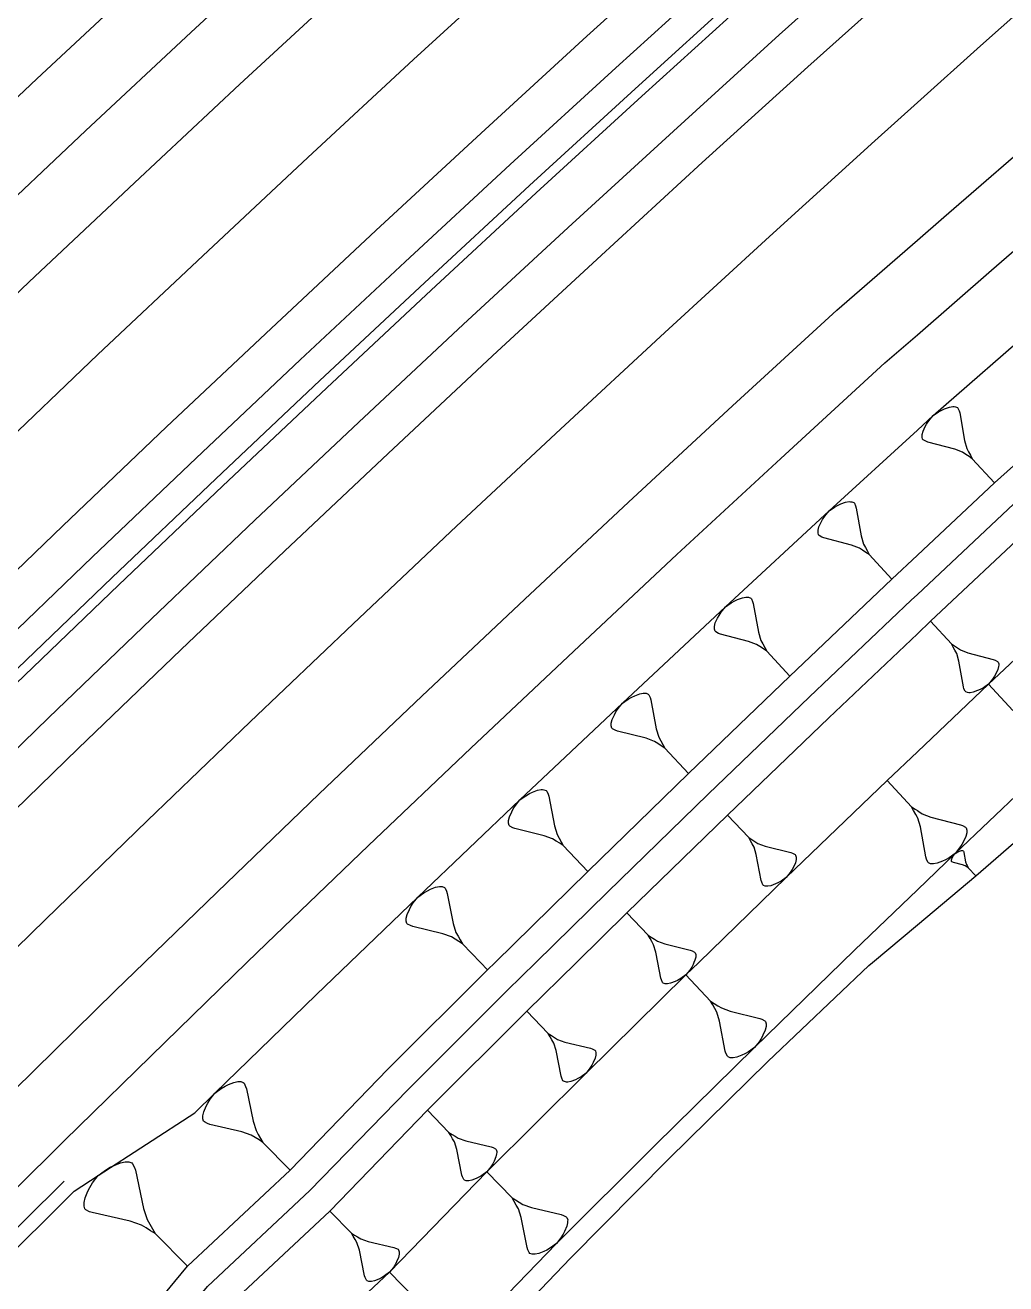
# Model space of a CAD drawing. Extents: x 386614 to 387594, y 803230 to 804419.
# Drawn here: x 387468.73 to 387503.1, y 804288.74 to 804332.85 of the extents above; entities that cross this region are included whole.
import ezdxf

# ---------------------------------------------------------------- set-up
doc = ezdxf.new("R2010")
doc.units = 0
doc.layers.get('0').update_dxf_attribs({"linetype": 'CONTINUOUS'})

msp = doc.modelspace()

# ---------------------------------------------------------------- linework, layer by layer
at = {"color": 7}
for p, q in [((387497.1796, 804322.8581), (387500, 804325.3167)), ((387500.4011, 804318.9844), (387500.5491, 804319.164)), ((387500.5491, 804319.164), (387500.7416, 804319.295)), ((387500.7416, 804319.295), (387500.861, 804319.3594)), ((387500.861, 804319.3594), (387500.9562, 804319.4016)), ((387500.9562, 804319.4016), (387501.1222, 804319.4639)), ((387501.1222, 804319.4639), (387501.2395, 804319.4818)), ((387501.2395, 804319.4818), (387501.286, 804319.4797)), ((387501.286, 804319.4797), (387501.3325, 804319.4775)), ((387501.3325, 804319.4775), (387501.4012, 804319.4511)), ((387501.4012, 804319.4511), (387501.4234, 804319.4268)), ((387501.4234, 804319.4268), (387501.4656, 804319.3316)), ((387501.4656, 804319.3316), (387501.4856, 804319.2608)), ((387501.4856, 804319.2608), (387501.6511, 804318.2978)), ((387500.198, 804318.6209), (387500.2752, 804318.7805)), ((387500.2752, 804318.7805), (387500.326, 804318.8713)), ((387500.326, 804318.8713), (387500.4011, 804318.9844)), ((387500.1651, 804318.4127), (387500.1672, 804318.4592)), ((387500.1852, 804318.3419), (387500.1651, 804318.4127)), ((387500.1672, 804318.4592), (387500.1694, 804318.5057)), ((387500.1694, 804318.5057), (387500.198, 804318.6209)), ((387500.2073, 804318.3176), (387500.1852, 804318.3419)), ((387500.2982, 804318.2668), (387500.2073, 804318.3176)), ((387501.6511, 804318.2978), (387501.7313, 804318.0145)), ((387500.3669, 804318.2403), (387500.2982, 804318.2668)), ((387501.3106, 804317.9872), (387500.3669, 804318.2403)), ((387501.5854, 804317.8814), (387501.3106, 804317.9872)), ((387501.6984, 804317.8063), (387501.5854, 804317.8814)), ((387501.7313, 804318.0145), (387501.7957, 804317.8951)), ((387501.7957, 804317.8951), (387501.8601, 804317.7756)), ((387501.8115, 804317.7312), (387501.6984, 804317.8063)), ((387501.9246, 804317.6561), (387501.8115, 804317.7312)), ((387501.8601, 804317.7756), (387501.9246, 804317.6561)), ((387502.701, 804316.8049), (387501.9246, 804317.6561)), ((387497.3185, 804316.0682), (387497.4871, 804316.1324)), ((387497.4871, 804316.1324), (387497.6065, 804316.1512)), ((387497.6065, 804316.1512), (387497.6539, 804316.1492)), ((387497.6539, 804316.1492), (387497.7012, 804316.1473)), ((387497.7012, 804316.1473), (387497.7713, 804316.1207)), ((387497.7713, 804316.1207), (387497.794, 804316.096)), ((387497.794, 804316.096), (387497.8374, 804315.9994)), ((387496.6795, 804315.5252), (387496.7554, 804315.6407)), ((387496.7554, 804315.6407), (387496.9052, 804315.8243)), ((387496.9052, 804315.8243), (387497.1005, 804315.9585)), ((387497.1005, 804315.9585), (387497.2218, 804316.0247)), ((387497.2218, 804316.0247), (387497.3185, 804316.0682)), ((387497.8374, 804315.9994), (387497.8582, 804315.9273)), ((387497.8582, 804315.9273), (387498.0313, 804314.9478)), ((387496.5218, 804315.1523), (387496.5504, 804315.2697)), ((387496.5504, 804315.2697), (387496.6282, 804315.4325)), ((387496.6282, 804315.4325), (387496.6795, 804315.5252)), ((387496.5179, 804315.0576), (387496.5199, 804315.1049)), ((387496.5387, 804314.9855), (387496.5179, 804315.0576)), ((387496.5199, 804315.1049), (387496.5218, 804315.1523)), ((387496.5614, 804314.9609), (387496.5387, 804314.9855)), ((387496.6541, 804314.9096), (387496.5614, 804314.9609)), ((387496.7242, 804314.883), (387496.6541, 804314.9096)), ((387497.6862, 804314.63), (387496.7242, 804314.883)), ((387498.0313, 804314.9478), (387498.1143, 804314.6598)), ((387497.9664, 804314.5236), (387497.6862, 804314.63)), ((387498.0819, 804314.4477), (387497.9664, 804314.5236)), ((387498.1973, 804314.3718), (387498.0819, 804314.4477)), ((387498.1143, 804314.6598), (387498.1805, 804314.5385)), ((387498.1805, 804314.5385), (387498.2466, 804314.4172)), ((387498.3128, 804314.2959), (387498.1973, 804314.3718)), ((387498.2466, 804314.4172), (387498.3128, 804314.2959)), ((387499.1074, 804313.433), (387498.3128, 804314.2959)), ((387493.2773, 804312.4672), (387493.4757, 804312.605)), ((387493.4757, 804312.605), (387493.599, 804312.6731)), ((387493.599, 804312.6731), (387493.6973, 804312.7178)), ((387493.6973, 804312.7178), (387493.869, 804312.7841)), ((387493.869, 804312.7841), (387493.9906, 804312.8039)), ((387493.9906, 804312.8039), (387494.0388, 804312.8021)), ((387494.0388, 804312.8021), (387494.0871, 804312.8003)), ((387494.0871, 804312.8003), (387494.1587, 804312.7736)), ((387494.1587, 804312.7736), (387494.1819, 804312.7485)), ((387494.1819, 804312.7485), (387494.2267, 804312.6502)), ((387494.2267, 804312.6502), (387494.2482, 804312.5769)), ((387494.2482, 804312.5769), (387494.4294, 804311.5792)), ((387492.9968, 804312.0665), (387493.0486, 804312.1613)), ((387493.0486, 804312.1613), (387493.1254, 804312.2794)), ((387493.1254, 804312.2794), (387493.2773, 804312.4672)), ((387492.8862, 804311.6838), (387492.8879, 804311.7321)), ((387492.9077, 804311.6105), (387492.8862, 804311.6838)), ((387492.8879, 804311.7321), (387492.8897, 804311.7803)), ((387492.8897, 804311.7803), (387492.9182, 804311.9002)), ((387492.9182, 804311.9002), (387492.9968, 804312.0665)), ((387492.9309, 804311.5854), (387492.9077, 804311.6105)), ((387493.0258, 804311.5337), (387492.9309, 804311.5854)), ((387493.0973, 804311.5069), (387493.0258, 804311.5337)), ((387494.0792, 804311.2536), (387493.0973, 804311.5069)), ((387494.3653, 804311.1465), (387494.0792, 804311.2536)), ((387494.4294, 804311.5792), (387494.5154, 804311.286)), ((387494.5154, 804311.286), (387494.5835, 804311.1627)), ((387494.4834, 804311.0697), (387494.3653, 804311.1465)), ((387494.6015, 804310.9928), (387494.4834, 804311.0697)), ((387494.5835, 804311.1627), (387494.6515, 804311.0394)), ((387494.7195, 804310.916), (387494.6015, 804310.9928)), ((387494.6515, 804311.0394), (387494.7195, 804310.916)), ((387495.5337, 804310.0403), (387494.7195, 804310.916)), ((387502.4945, 804309.7551), (387503.35, 804308.8261)), ((387489.5113, 804308.9005), (387489.6654, 804309.093)), ((387489.6654, 804309.093), (387489.8672, 804309.2346)), ((387489.8672, 804309.2346), (387489.9927, 804309.3046)), ((387489.9927, 804309.3046), (387490.0929, 804309.3508)), ((387490.0929, 804309.3508), (387490.2677, 804309.4193)), ((387490.2677, 804309.4193), (387490.3917, 804309.44)), ((387490.3917, 804309.44), (387490.441, 804309.4384)), ((387490.441, 804309.4384), (387490.4903, 804309.4369)), ((387490.4903, 804309.4369), (387490.5634, 804309.4099)), ((387490.5634, 804309.4099), (387490.5873, 804309.3845)), ((387490.5873, 804309.3845), (387490.6335, 804309.2843)), ((387490.6335, 804309.2843), (387490.6558, 804309.2096)), ((387490.6558, 804309.2096), (387490.8456, 804308.1922)), ((387489.3016, 804308.5124), (387489.381, 804308.6826)), ((387489.381, 804308.6826), (387489.4334, 804308.7796)), ((387489.4334, 804308.7796), (387489.5113, 804308.9005)), ((387489.27, 804308.2914), (387489.2715, 804308.3407)), ((387489.2923, 804308.2167), (387489.27, 804308.2914)), ((387489.2715, 804308.3407), (387489.2731, 804308.39)), ((387489.2731, 804308.39), (387489.3016, 804308.5124)), ((387489.3162, 804308.1913), (387489.2923, 804308.2167)), ((387489.4132, 804308.1389), (387489.3162, 804308.1913)), ((387489.4863, 804308.1119), (387489.4132, 804308.1389)), ((387490.8456, 804308.1922), (387490.9348, 804307.8934)), ((387490.4897, 804307.8581), (387489.4863, 804308.1119)), ((387490.7823, 804307.7502), (387490.4897, 804307.8581)), ((387490.9032, 804307.6724), (387490.7823, 804307.7502)), ((387490.9348, 804307.8934), (387491.0049, 804307.7678)), ((387491.0049, 804307.7678), (387491.0749, 804307.6423)), ((387491.024, 804307.5946), (387490.9032, 804307.6724)), ((387491.1449, 804307.5167), (387491.024, 804307.5946)), ((387491.0749, 804307.6423), (387491.1449, 804307.5167)), ((387491.9802, 804306.6269), (387491.1449, 804307.5167)), ((387498.9383, 804306.3785), (387499.7982, 804305.4537)), ((387486.403, 804305.9194), (387486.5051, 804305.967)), ((387486.5051, 804305.967), (387486.6835, 804306.0379)), ((387486.6835, 804306.0379), (387486.8101, 804306.0597)), ((387486.8101, 804306.0597), (387486.8604, 804306.0583)), ((387486.8604, 804306.0583), (387486.9108, 804306.057)), ((387486.9108, 804306.057), (387486.9857, 804306.0297)), ((387486.9857, 804306.0297), (387487.0102, 804306.0039)), ((387487.0102, 804306.0039), (387487.0578, 804305.9018)), ((387485.8341, 804305.3802), (387485.913, 804305.5041)), ((387485.913, 804305.5041), (387486.0695, 804305.7015)), ((387486.0695, 804305.7015), (387486.2751, 804305.8472)), ((387486.2751, 804305.8472), (387486.403, 804305.9194)), ((387487.0578, 804305.9018), (387487.081, 804305.8256)), ((387487.081, 804305.8256), (387487.2799, 804304.7869)), ((387485.6721, 804304.9813), (387485.7007, 804305.1065)), ((387485.7007, 804305.1065), (387485.781, 804305.2808)), ((387485.781, 804305.2808), (387485.8341, 804305.3802)), ((387499.7982, 804305.4537), (387499.9229, 804305.3725)), ((387499.8701, 804305.3234), (387499.7982, 804305.4537)), ((387499.9419, 804305.1931), (387499.8701, 804305.3234)), ((387499.9229, 804305.3725), (387500, 804305.3224)), ((387500, 804305.0878), (387499.9419, 804305.1931)), ((387500, 804305.3224), (387500.0476, 804305.2914)), ((387500.0138, 804305.0628), (387500, 804305.0878)), ((387500.1046, 804304.7532), (387500.0138, 804305.0628)), ((387500.0476, 804305.2914), (387500.1723, 804305.2103)), ((387500.1723, 804305.2103), (387500.4746, 804305.0971)), ((387500.4746, 804305.0971), (387501.5116, 804304.8296)), ((387485.6694, 804304.8806), (387485.6708, 804304.9309)), ((387485.6926, 804304.8043), (387485.6694, 804304.8806)), ((387485.6708, 804304.9309), (387485.6721, 804304.9813)), ((387485.7171, 804304.7785), (387485.6926, 804304.8043)), ((387485.8165, 804304.7254), (387485.7171, 804304.7785)), ((387485.8914, 804304.6982), (387485.8165, 804304.7254)), ((387486.9179, 804304.4438), (387485.8914, 804304.6982)), ((387487.2799, 804304.7869), (387487.3725, 804304.482)), ((387500.296, 804303.6994), (387500.1046, 804304.7532)), ((387501.5116, 804304.8296), (387501.5872, 804304.8013)), ((387501.5872, 804304.8013), (387501.6873, 804304.7466)), ((387501.6873, 804304.7466), (387501.7119, 804304.7202)), ((387501.7119, 804304.7202), (387501.7346, 804304.6428)), ((387501.7346, 804304.6428), (387501.7327, 804304.5918)), ((387487.2174, 804304.3349), (387486.9179, 804304.4438)), ((387487.3413, 804304.256), (387487.2174, 804304.3349)), ((387487.4652, 804304.177), (387487.3413, 804304.256)), ((387487.3725, 804304.482), (387487.4447, 804304.354)), ((387487.4447, 804304.354), (387487.5169, 804304.226)), ((387487.5891, 804304.0981), (387487.4652, 804304.177)), ((387487.5169, 804304.226), (387487.5891, 804304.0981)), ((387501.6177, 804304.2385), (387501.563, 804304.1384)), ((387501.7007, 804304.4142), (387501.6177, 804304.2385)), ((387501.7309, 804304.5408), (387501.7007, 804304.4142)), ((387501.7327, 804304.5918), (387501.7309, 804304.5408)), ((387488.4469, 804303.1929), (387487.5891, 804304.0981)), ((387501.3215, 804303.8153), (387501.112, 804303.6697)), ((387501.2478, 804303.7167), (387501.2725, 804303.7547)), ((387501.2725, 804303.7547), (387501.3215, 804303.8153)), ((387501.4819, 804304.0137), (387501.3215, 804303.8153)), ((387501.3215, 804303.8153), (387501.3854, 804303.8597)), ((387501.3854, 804303.8597), (387501.4252, 804303.8816)), ((387501.4252, 804303.8816), (387501.4569, 804303.8961)), ((387501.4569, 804303.8961), (387501.5122, 804303.9174)), ((387501.563, 804304.1384), (387501.4819, 804304.0137)), ((387501.5122, 804303.9174), (387501.5514, 804303.9238)), ((387501.5514, 804303.9238), (387501.567, 804303.9232)), ((387501.567, 804303.9232), (387501.5825, 804303.9227)), ((387501.5825, 804303.9227), (387501.6056, 804303.914)), ((387501.6056, 804303.914), (387501.6131, 804303.906)), ((387501.6131, 804303.906), (387501.6275, 804303.8743)), ((387501.6275, 804303.8743), (387501.6345, 804303.8506)), ((387501.6345, 804303.8506), (387501.6929, 804303.529)), ((387500.3188, 804303.622), (387500.296, 804303.6994)), ((387500.366, 804303.5182), (387500.3188, 804303.622)), ((387500.3906, 804303.4917), (387500.366, 804303.5182)), ((387500.4662, 804303.4634), (387500.3906, 804303.4917)), ((387500.5172, 804303.4616), (387500.4662, 804303.4634)), ((387500.5682, 804303.4597), (387500.5172, 804303.4616)), ((387500.6966, 804303.4806), (387500.5682, 804303.4597)), ((387500.8778, 804303.5506), (387500.6966, 804303.4806)), ((387500.9817, 804303.5979), (387500.8778, 804303.5506)), ((387501.112, 804303.6697), (387500.9817, 804303.5979)), ((387501.1954, 804303.5627), (387501.196, 804303.5783)), ((387501.2024, 804303.5391), (387501.1954, 804303.5627)), ((387501.196, 804303.5783), (387501.1966, 804303.5939)), ((387501.1966, 804303.5939), (387501.2058, 804303.6325)), ((387501.2099, 804303.531), (387501.2024, 804303.5391)), ((387501.2058, 804303.6325), (387501.2311, 804303.6861)), ((387501.2404, 804303.5143), (387501.2099, 804303.531)), ((387501.2311, 804303.6861), (387501.2478, 804303.7167)), ((387501.2635, 804303.5057), (387501.2404, 804303.5143)), ((387501.58, 804303.4241), (387501.2635, 804303.5057)), ((387501.6722, 804303.3895), (387501.58, 804303.4241)), ((387501.7103, 804303.3648), (387501.6722, 804303.3895)), ((387501.6929, 804303.529), (387501.7206, 804303.4345)), ((387501.7483, 804303.34), (387501.7103, 804303.3648)), ((387501.7206, 804303.4345), (387501.7425, 804303.3948)), ((387501.7425, 804303.3948), (387501.7645, 804303.355)), ((387501.7864, 804303.3153), (387501.7483, 804303.34)), ((387501.7645, 804303.355), (387501.7864, 804303.3153)), ((387502.0488, 804303.033), (387501.7864, 804303.3153)), ((387482.4899, 804302.293), (387482.6995, 804302.443)), ((387482.6995, 804302.443), (387482.83, 804302.5175)), ((387482.83, 804302.5175), (387482.9342, 804302.5667)), ((387482.9342, 804302.5667), (387483.1163, 804302.64)), ((387483.1163, 804302.64), (387483.2457, 804302.663)), ((387483.2457, 804302.663), (387483.2972, 804302.6618)), ((387483.2972, 804302.6618), (387483.3487, 804302.6607)), ((387483.3487, 804302.6607), (387483.4255, 804302.6332)), ((387483.4255, 804302.6332), (387483.4506, 804302.6069)), ((387483.4506, 804302.6069), (387483.4999, 804302.5027)), ((387483.4999, 804302.5027), (387483.524, 804302.4248)), ((387483.524, 804302.4248), (387483.7325, 804301.3633)), ((387482.1968, 804301.8612), (387482.2506, 804301.9632)), ((387482.2506, 804301.9632), (387482.3308, 804302.0903)), ((387482.3308, 804302.0903), (387482.4899, 804302.293)), ((387482.0858, 804301.5028), (387482.0869, 804301.5543)), ((387482.0869, 804301.5543), (387482.1155, 804301.6826)), ((387482.1155, 804301.6826), (387482.1968, 804301.8612)), ((387482.0846, 804301.4513), (387482.0858, 804301.5028)), ((387482.1087, 804301.3734), (387482.0846, 804301.4513)), ((387482.1339, 804301.3471), (387482.1087, 804301.3734)), ((387482.2358, 804301.2932), (387482.1339, 804301.3471)), ((387482.3125, 804301.2658), (387482.2358, 804301.2932)), ((387483.3638, 804301.0105), (387482.3125, 804301.2658)), ((387483.7325, 804301.3633), (387483.8287, 804301.0518)), ((387498.4314, 804300), (387500, 804301.3152)), ((387483.6707, 804300.9006), (387483.3638, 804301.0105)), ((387483.7978, 804300.8205), (387483.6707, 804300.9006)), ((387483.925, 804300.7404), (387483.7978, 804300.8205)), ((387483.8287, 804301.0518), (387483.9032, 804300.9213)), ((387483.9032, 804300.9213), (387483.9776, 804300.7907)), ((387484.0521, 804300.6602), (387483.925, 804300.7404)), ((387483.9776, 804300.7907), (387484.0521, 804300.6602)), ((387484.6837, 804300), (387484.0521, 804300.6602)), ((387484.9339, 804299.7385), (387484.6837, 804300)), ((387491.8862, 804299.5637), (387492.7549, 804298.6471)), ((387492.7549, 804298.6471), (387492.8803, 804298.5671)), ((387492.8279, 804298.5175), (387492.7549, 804298.6471)), ((387492.901, 804298.3879), (387492.8279, 804298.5175)), ((387492.8803, 804298.5671), (387493.0058, 804298.4872)), ((387493.0058, 804298.4872), (387493.1313, 804298.4072)), ((387492.9741, 804298.2583), (387492.901, 804298.3879)), ((387493.0679, 804297.9495), (387492.9741, 804298.2583)), ((387493.1313, 804298.4072), (387493.4346, 804298.297)), ((387493.4346, 804298.297), (387494.4741, 804298.0394)), ((387494.4741, 804298.0394), (387494.5499, 804298.0118)), ((387494.5499, 804298.0118), (387494.6506, 804297.958)), ((387493.2694, 804296.8976), (387493.0679, 804297.9495)), ((387494.6672, 804297.6258), (387494.5859, 804297.4493)), ((387494.6506, 804297.958), (387494.6754, 804297.9318)), ((387494.6961, 804297.7526), (387494.6672, 804297.6258)), ((387494.6754, 804297.9318), (387494.6989, 804297.8546)), ((387494.6975, 804297.8036), (387494.6961, 804297.7526)), ((387494.6989, 804297.8546), (387494.6975, 804297.8036)), ((387494.4522, 804297.2232), (387494.2937, 804297.0233)), ((387494.5321, 804297.3487), (387494.4522, 804297.2232)), ((387494.5859, 804297.4493), (387494.5321, 804297.3487)), ((387493.2928, 804296.8204), (387493.2694, 804296.8976)), ((387493.3411, 804296.7171), (387493.2928, 804296.8204)), ((387493.3659, 804296.6909), (387493.3411, 804296.7171)), ((387493.4417, 804296.6633), (387493.3659, 804296.6909)), ((387493.672, 804296.6826), (387493.5438, 804296.6606)), ((387493.8526, 804296.7544), (387493.672, 804296.6826)), ((387493.9559, 804296.8026), (387493.8526, 804296.7544)), ((387494.0855, 804296.8757), (387493.9559, 804296.8026)), ((387494.2937, 804297.0233), (387494.0855, 804296.8757)), ((387493.4927, 804296.6619), (387493.4417, 804296.6633)), ((387493.5438, 804296.6606), (387493.4927, 804296.6619)), ((387475.8507, 804295.7215), (387476.0442, 804295.8016)), ((387476.0442, 804295.8016), (387476.182, 804295.8274)), ((387476.182, 804295.8274), (387476.237, 804295.8267)), ((387476.237, 804295.8267), (387476.292, 804295.826)), ((387476.292, 804295.826), (387476.3742, 804295.7974)), ((387476.3742, 804295.7974), (387476.4013, 804295.7696)), ((387475.2118, 804295.2071), (387475.3796, 804295.425)), ((387475.3796, 804295.425), (387475.6016, 804295.5872)), ((387475.6016, 804295.5872), (387475.7401, 804295.6679)), ((387475.7401, 804295.6679), (387475.8507, 804295.7215)), ((387476.4013, 804295.7696), (387476.4549, 804295.6589)), ((387476.4549, 804295.6589), (387476.4814, 804295.5761)), ((387476.4814, 804295.5761), (387476.7146, 804294.4458)), ((387474.9864, 804294.77), (387475.0713, 804294.9614)), ((387475.0713, 804294.9614), (387475.1276, 804295.0707)), ((387475.1276, 804295.0707), (387475.2118, 804295.2071)), ((387474.9557, 804294.5229), (387474.9564, 804294.5779)), ((387474.9822, 804294.4401), (387474.9557, 804294.5229)), ((387474.9564, 804294.5779), (387474.9571, 804294.6329)), ((387474.9571, 804294.6329), (387474.9864, 804294.77)), ((387475.0093, 804294.4122), (387474.9822, 804294.4401)), ((387475.1186, 804294.3559), (387475.0093, 804294.4122)), ((387475.2008, 804294.3273), (387475.1186, 804294.3559)), ((387476.3249, 804294.0657), (387475.2008, 804294.3273)), ((387476.6534, 804293.9516), (387476.3249, 804294.0657)), ((387476.7146, 804294.4458), (387476.8205, 804294.1145)), ((387476.8205, 804294.1145), (387476.9012, 804293.976)), ((387476.7898, 804293.8674), (387476.6534, 804293.9516)), ((387476.9263, 804293.7832), (387476.7898, 804293.8674)), ((387476.9012, 804293.976), (387476.982, 804293.8375)), ((387477.0627, 804293.699), (387476.9263, 804293.7832)), ((387476.982, 804293.8375), (387477.0627, 804293.699)), ((387478.0129, 804292.7246), (387477.0627, 804293.699)), ((387471.2877, 804292.5358), (387471.5495, 804292.7289)), ((387471.5495, 804292.7289), (387471.7129, 804292.8252)), ((387471.7129, 804292.8252), (387471.8435, 804292.8893)), ((387471.8435, 804292.8893), (387472.072, 804292.9851)), ((387472.072, 804292.9851), (387472.2349, 804293.0163)), ((387472.2349, 804293.0163), (387472.2999, 804293.0158)), ((387472.2999, 804293.0158), (387472.365, 804293.0153)), ((387472.365, 804293.0153), (387472.4623, 804292.982)), ((387472.4623, 804292.982), (387472.4946, 804292.9492)), ((387472.4946, 804292.9492), (387472.5587, 804292.8186)), ((387472.5587, 804292.8186), (387472.5904, 804292.7208)), ((387472.5904, 804292.7208), (387472.8728, 804291.3848)), ((387470.9917, 804292.1152), (387471.0905, 804292.277)), ((387471.0905, 804292.277), (387471.2877, 804292.5358)), ((387484.9153, 804292.6674), (387485.7926, 804291.7591)), ((387470.8262, 804291.7586), (387470.9256, 804291.9856)), ((387470.9256, 804291.9856), (387470.9917, 804292.1152)), ((387470.7914, 804291.4661), (387470.7919, 804291.5312)), ((387470.8232, 804291.3683), (387470.7914, 804291.4661)), ((387470.7919, 804291.5312), (387470.7924, 804291.5962)), ((387470.7924, 804291.5962), (387470.8262, 804291.7586)), ((387472.8728, 804291.3848), (387472.9998, 804290.9934)), ((387485.7926, 804291.7591), (387485.9189, 804291.6803)), ((387485.867, 804291.6302), (387485.7926, 804291.7591)), ((387485.9413, 804291.5013), (387485.867, 804291.6302)), ((387485.9189, 804291.6803), (387486.0451, 804291.6016)), ((387486.0156, 804291.3724), (387485.9413, 804291.5013)), ((387486.0451, 804291.6016), (387486.1713, 804291.5229)), ((387486.1713, 804291.5229), (387486.4757, 804291.4155)), ((387486.4757, 804291.4155), (387487.5176, 804291.1678)), ((387470.8555, 804291.3355), (387470.8232, 804291.3683)), ((387470.9851, 804291.2694), (387470.8555, 804291.3355)), ((387471.0824, 804291.2361), (387470.9851, 804291.2694)), ((387472.4138, 804290.9329), (387471.0824, 804291.2361)), ((387472.9998, 804290.9934), (387473.0961, 804290.83)), ((387486.1123, 804291.0645), (387486.0156, 804291.3724)), ((387486.3238, 804290.0146), (387486.1123, 804291.0645)), ((387487.5176, 804291.1678), (387487.5937, 804291.1409)), ((387487.5937, 804291.1409), (387487.6949, 804291.0881)), ((387487.6949, 804291.0881), (387487.7199, 804291.0622)), ((387487.7199, 804291.0622), (387487.7441, 804290.9852)), ((387487.7441, 804290.9852), (387487.7432, 804290.9342)), ((387472.8031, 804290.7998), (387472.4138, 804290.9329)), ((387472.965, 804290.7009), (387472.8031, 804290.7998)), ((387473.1269, 804290.6021), (387472.965, 804290.7009)), ((387473.0961, 804290.83), (387473.1925, 804290.6666)), ((387473.2888, 804290.5032), (387473.1269, 804290.6021)), ((387473.1925, 804290.6666), (387473.2888, 804290.5032)), ((387474.4184, 804289.3558), (387473.2888, 804290.5032)), ((387487.635, 804290.5788), (387487.5822, 804290.4777)), ((387487.7146, 804290.7561), (387487.635, 804290.5788)), ((387487.7423, 804290.8832), (387487.7146, 804290.7561)), ((387487.7432, 804290.9342), (387487.7423, 804290.8832)), ((387487.3469, 804290.15), (387487.1401, 804290.0005)), ((387487.5035, 804290.3514), (387487.3469, 804290.15)), ((387487.5822, 804290.4777), (387487.5035, 804290.3514)), ((387486.348, 804289.9377), (387486.3238, 804290.0146)), ((387486.3972, 804289.8347), (387486.348, 804289.9377)), ((387486.4223, 804289.8088), (387486.3972, 804289.8347)), ((387486.4984, 804289.782), (387486.4223, 804289.8088)), ((387486.5494, 804289.7811), (387486.4984, 804289.782)), ((387486.6004, 804289.7802), (387486.5494, 804289.7811)), ((387486.7284, 804289.8035), (387486.6004, 804289.7802)), ((387486.9083, 804289.8769), (387486.7284, 804289.8035)), ((387487.0112, 804289.9262), (387486.9083, 804289.8769)), ((387487.1401, 804290.0005), (387487.0112, 804289.9262)), ((387481.5037, 804289.1449), (387482.3854, 804288.2407))]:
    msp.add_line(p, q, dxfattribs=at)
at = {"color": 1}
for p, q in [((387500.4622, 804311.9619), (387501.1955, 804311.1656)), ((387501.1955, 804311.1656), (387501.3021, 804311.0955)), ((387501.2566, 804311.0536), (387501.1955, 804311.1656)), ((387501.3176, 804310.9417), (387501.2566, 804311.0536)), ((387501.3021, 804311.0955), (387501.4086, 804311.0255)), ((387501.3787, 804310.8297), (387501.3176, 804310.9417)), ((387501.4553, 804310.5639), (387501.3787, 804310.8297)), ((387501.4086, 804311.0255), (387501.5152, 804310.9554)), ((387501.5152, 804310.9554), (387501.7738, 804310.8572)), ((387501.7738, 804310.8572), (387502.6616, 804310.6237)), ((387501.615, 804309.66), (387501.4553, 804310.5639)), ((387502.6616, 804310.6237), (387502.7262, 804310.5992)), ((387502.7262, 804310.5992), (387502.8118, 804310.5519)), ((387502.8118, 804310.5519), (387502.8328, 804310.5291)), ((387502.8483, 804310.3753), (387502.822, 804310.2669)), ((387502.8328, 804310.5291), (387502.8519, 804310.4627)), ((387502.8501, 804310.419), (387502.8483, 804310.3753)), ((387502.8519, 804310.4627), (387502.8501, 804310.419)), ((387502.6328, 804309.9245), (387502.4945, 804309.7551)), ((387502.7028, 804310.031), (387502.6328, 804309.9245)), ((387502.7501, 804310.1166), (387502.7028, 804310.031)), ((387502.822, 804310.2669), (387502.7501, 804310.1166)), ((387501.6342, 804309.5935), (387501.615, 804309.66)), ((387501.6743, 804309.5043), (387501.6342, 804309.5935)), ((387501.6953, 804309.4815), (387501.6743, 804309.5043)), ((387501.7599, 804309.457), (387501.6953, 804309.4815)), ((387501.9575, 804309.4708), (387501.8473, 804309.4534)), ((387502.1131, 804309.53), (387501.9575, 804309.4708)), ((387502.2023, 804309.5701), (387502.1131, 804309.53)), ((387502.3143, 804309.6312), (387502.2023, 804309.5701)), ((387502.4945, 804309.7551), (387502.3143, 804309.6312)), ((387501.8036, 804309.4552), (387501.7599, 804309.457)), ((387501.8473, 804309.4534), (387501.8036, 804309.4552)), ((387493.3489, 804305.1687), (387494.0898, 804304.3795)), ((387494.0898, 804304.3795), (387494.197, 804304.3104)), ((387494.1519, 804304.2681), (387494.0898, 804304.3795)), ((387494.214, 804304.1567), (387494.1519, 804304.2681)), ((387494.197, 804304.3104), (387494.3042, 804304.2414)), ((387494.3042, 804304.2414), (387494.4114, 804304.1724)), ((387494.4114, 804304.1724), (387494.671, 804304.0766)), ((387494.2761, 804304.0454), (387494.214, 804304.1567)), ((387494.3553, 804303.7803), (387494.2761, 804304.0454)), ((387494.5237, 804302.8779), (387494.3553, 804303.7803)), ((387494.671, 804304.0766), (387495.5609, 804303.8516)), ((387495.5609, 804303.8516), (387495.6258, 804303.8276)), ((387495.6258, 804303.8276), (387495.7119, 804303.7811)), ((387495.7119, 804303.7811), (387495.733, 804303.7586)), ((387495.733, 804303.7586), (387495.7528, 804303.6923)), ((387495.6543, 804303.3454), (387495.6079, 804303.2593)), ((387495.7247, 804303.4963), (387495.6543, 804303.3454)), ((387495.7501, 804303.6049), (387495.7247, 804303.4963)), ((387495.7514, 804303.6486), (387495.7501, 804303.6049)), ((387495.7528, 804303.6923), (387495.7514, 804303.6486)), ((387494.5434, 804302.8116), (387494.5237, 804302.8779)), ((387495.2231, 804302.8558), (387495.1118, 804302.7936)), ((387495.4021, 804302.9814), (387495.2231, 804302.8558)), ((387495.5388, 804303.1521), (387495.4021, 804302.9814)), ((387495.6079, 804303.2593), (387495.5388, 804303.1521)), ((387494.5844, 804302.7228), (387494.5434, 804302.8116)), ((387494.6056, 804302.7003), (387494.5844, 804302.7228)), ((387494.6704, 804302.6763), (387494.6056, 804302.7003)), ((387494.7142, 804302.6749), (387494.6704, 804302.6763)), ((387494.7579, 804302.6736), (387494.7142, 804302.6749)), ((387494.8679, 804302.692), (387494.7579, 804302.6736)), ((387495.0229, 804302.7527), (387494.8679, 804302.692)), ((387495.1118, 804302.7936), (387495.0229, 804302.7527)), ((387489.8226, 804301.7412), (387490.5672, 804300.9555)), ((387490.5672, 804300.9555), (387490.6747, 804300.887)), ((387490.6298, 804300.8445), (387490.5672, 804300.9555)), ((387490.6925, 804300.7334), (387490.6298, 804300.8445)), ((387490.6747, 804300.887), (387490.7823, 804300.8185)), ((387490.7551, 804300.6223), (387490.6925, 804300.7334)), ((387490.7823, 804300.8185), (387490.8898, 804300.75)), ((387490.8898, 804300.75), (387491.1498, 804300.6555)), ((387491.1498, 804300.6555), (387492.0408, 804300.4346)), ((387490.8355, 804300.3576), (387490.7551, 804300.6223)), ((387490.904, 804300), (387490.8355, 804300.3576)), ((387492.0408, 804300.4346), (387492.1058, 804300.411)), ((387492.1058, 804300.411), (387492.1921, 804300.3649)), ((387492.1921, 804300.3649), (387492.2134, 804300.3425)), ((387492.2134, 804300.3425), (387492.2335, 804300.2763)), ((387492.2323, 804300.2326), (387492.2311, 804300.1889)), ((387492.2335, 804300.2763), (387492.2323, 804300.2326)), ((387491.0082, 804299.456), (387490.904, 804300)), ((387492.0905, 804299.8426), (387492.022, 804299.7351)), ((387492.1366, 804299.9289), (387492.0905, 804299.8426)), ((387492.1694, 804300), (387492.1366, 804299.9289)), ((387492.2063, 804300.0802), (387492.1694, 804300)), ((387492.2311, 804300.1889), (387492.2063, 804300.0802)), ((387491.0283, 804299.3899), (387491.0082, 804299.456)), ((387491.0697, 804299.3012), (387491.0283, 804299.3899)), ((387491.5081, 804299.3332), (387491.3533, 804299.2718)), ((387491.5967, 804299.3746), (387491.5081, 804299.3332)), ((387491.7077, 804299.4372), (387491.5967, 804299.3746)), ((387491.8862, 804299.5637), (387491.7077, 804299.4372)), ((387492.022, 804299.7351), (387491.8862, 804299.5637)), ((387491.0909, 804299.2788), (387491.0697, 804299.3012)), ((387491.1559, 804299.2552), (387491.0909, 804299.2788)), ((387491.1996, 804299.254), (387491.1559, 804299.2552)), ((387491.2434, 804299.2528), (387491.1996, 804299.254)), ((387491.3533, 804299.2718), (387491.2434, 804299.2528)), ((387486.3166, 804298.2934), (387487.0649, 804297.5112)), ((387487.0649, 804297.5112), (387487.1728, 804297.4432)), ((387487.1281, 804297.4004), (387487.0649, 804297.5112)), ((387487.1912, 804297.2897), (387487.1281, 804297.4004)), ((387487.1728, 804297.4432), (387487.2806, 804297.3752)), ((387487.2544, 804297.1789), (387487.1912, 804297.2897)), ((387487.3361, 804296.9146), (387487.2544, 804297.1789)), ((387487.2806, 804297.3752), (387487.3885, 804297.3072)), ((387487.3885, 804297.3072), (387487.6489, 804297.2139)), ((387487.6489, 804297.2139), (387488.541, 804296.9973)), ((387487.513, 804296.0138), (387487.3361, 804296.9146)), ((387488.541, 804296.9973), (387488.6061, 804296.974)), ((387488.6061, 804296.974), (387488.6926, 804296.9284)), ((387488.6926, 804296.9284), (387488.714, 804296.906)), ((387488.7325, 804296.7525), (387488.7082, 804296.6437)), ((387488.714, 804296.906), (387488.7344, 804296.8399)), ((387488.7334, 804296.7962), (387488.7325, 804296.7525)), ((387488.7344, 804296.8399), (387488.7334, 804296.7962)), ((387488.5255, 804296.2977), (387488.3905, 804296.1257)), ((387488.5935, 804296.4056), (387488.5255, 804296.2977)), ((387488.6392, 804296.4921), (387488.5935, 804296.4056)), ((387488.7082, 804296.6437), (387488.6392, 804296.4921)), ((387487.5334, 804295.9478), (387487.513, 804296.0138)), ((387487.5752, 804295.8593), (387487.5334, 804295.9478)), ((387487.5966, 804295.837), (387487.5752, 804295.8593)), ((387487.6617, 804295.8137), (387487.5966, 804295.837)), ((387487.7055, 804295.8127), (387487.6617, 804295.8137)), ((387487.7492, 804295.8117), (387487.7055, 804295.8127)), ((387487.859, 804295.8312), (387487.7492, 804295.8117)), ((387488.0135, 804295.8934), (387487.859, 804295.8312)), ((387488.1019, 804295.9352), (387488.0135, 804295.8934)), ((387488.2127, 804295.9984), (387488.1019, 804295.9352)), ((387488.3905, 804296.1257), (387488.2127, 804295.9984)), ((387482.831, 804294.8252), (387483.5831, 804294.0466)), ((387483.5831, 804294.0466), (387483.6913, 804293.9791)), ((387483.6468, 804293.9361), (387483.5831, 804294.0466)), ((387483.7105, 804293.8257), (387483.6468, 804293.9361)), ((387483.6913, 804293.9791), (387483.7995, 804293.9116)), ((387483.7742, 804293.7152), (387483.7105, 804293.8257)), ((387483.8571, 804293.4513), (387483.7742, 804293.7152)), ((387483.7995, 804293.9116), (387483.9076, 804293.8441)), ((387483.9076, 804293.8441), (387484.1685, 804293.7521)), ((387484.1685, 804293.7521), (387485.0616, 804293.5398)), ((387484.0383, 804292.5514), (387483.8571, 804293.4513)), ((387485.0616, 804293.5398), (387485.1268, 804293.5168)), ((387485.1268, 804293.5168), (387485.2135, 804293.4715)), ((387485.2305, 804293.1869), (387485.1622, 804293.035)), ((387485.2135, 804293.4715), (387485.235, 804293.4493)), ((387485.2542, 804293.2958), (387485.2305, 804293.1869)), ((387485.235, 804293.4493), (387485.2558, 804293.3833)), ((387485.255, 804293.3396), (387485.2542, 804293.2958)), ((387485.2558, 804293.3833), (387485.255, 804293.3396)), ((387485.0495, 804292.8401), (387484.9153, 804292.6674)), ((387485.117, 804292.9483), (387485.0495, 804292.8401)), ((387485.1622, 804293.035), (387485.117, 804292.9483)), ((387484.0591, 804292.4854), (387484.0383, 804292.5514)), ((387484.1013, 804292.3972), (387484.0591, 804292.4854)), ((387484.1228, 804292.3749), (387484.1013, 804292.3972)), ((387484.188, 804292.3519), (387484.1228, 804292.3749)), ((387484.2317, 804292.3512), (387484.188, 804292.3519)), ((387484.2755, 804292.3504), (387484.2317, 804292.3512)), ((387484.3852, 804292.3704), (387484.2755, 804292.3504)), ((387484.5394, 804292.4333), (387484.3852, 804292.3704)), ((387484.6276, 804292.4756), (387484.5394, 804292.4333)), ((387484.7381, 804292.5393), (387484.6276, 804292.4756)), ((387484.9153, 804292.6674), (387484.7381, 804292.5393)), ((387479.4092, 804291.2927), (387480.1649, 804290.5177)), ((387480.1649, 804290.5177), (387480.2734, 804290.4507)), ((387480.2292, 804290.4076), (387480.1649, 804290.5177)), ((387480.2934, 804290.2974), (387480.2292, 804290.4076)), ((387480.2734, 804290.4507), (387480.382, 804290.3838)), ((387480.3576, 804290.1872), (387480.2934, 804290.2974)), ((387480.4418, 804289.9237), (387480.3576, 804290.1872)), ((387480.382, 804290.3838), (387480.4905, 804290.3168)), ((387480.4905, 804290.3168), (387480.7518, 804290.226)), ((387480.7518, 804290.226), (387481.6459, 804290.0179)), ((387480.6273, 804289.0247), (387480.4418, 804289.9237)), ((387481.6459, 804290.0179), (387481.7112, 804289.9952)), ((387481.7112, 804289.9952), (387481.7981, 804289.9504)), ((387481.8164, 804289.6658), (387481.7489, 804289.5136)), ((387481.7981, 804289.9504), (387481.8197, 804289.9283)), ((387481.8397, 804289.7749), (387481.8164, 804289.6658)), ((387481.8197, 804289.9283), (387481.8408, 804289.8624)), ((387481.8402, 804289.8186), (387481.8397, 804289.7749)), ((387481.8408, 804289.8624), (387481.8402, 804289.8186)), ((387481.6371, 804289.3182), (387481.5037, 804289.1449)), ((387481.7041, 804289.4267), (387481.6371, 804289.3182)), ((387481.7489, 804289.5136), (387481.7041, 804289.4267)), ((387480.6484, 804288.9588), (387480.6273, 804289.0247)), ((387480.691, 804288.8708), (387480.6484, 804288.9588)), ((387480.7126, 804288.8486), (387480.691, 804288.8708)), ((387480.7779, 804288.8259), (387480.7126, 804288.8486)), ((387480.8217, 804288.8254), (387480.7779, 804288.8259)), ((387480.8654, 804288.8248), (387480.8217, 804288.8254)), ((387480.975, 804288.8453), (387480.8654, 804288.8248)), ((387481.1289, 804288.909), (387480.975, 804288.8453)), ((387481.2169, 804288.9516), (387481.1289, 804288.909)), ((387481.3271, 804289.0159), (387481.2169, 804288.9516)), ((387481.5037, 804289.1449), (387481.3271, 804289.0159))]:
    msp.add_line(p, q, dxfattribs=at)
at = {"color": 1, "linetype": 'CONTINUOUS'}
for points in [[(387437.4887, 804300), (387440.0066, 804302.5629), (387443.588, 804306.1737), (387447.1865, 804309.7674), (387450.8022, 804313.344), (387454.4348, 804316.9033), (387458.0843, 804320.4452), (387461.7506, 804323.9697), (387465.4337, 804327.4768), (387469.1335, 804330.9662), (387472.8498, 804334.4381), (387476.5826, 804337.8921), (387480.3318, 804341.3284), (387484.0973, 804344.7467), (387487.8791, 804348.1471), (387491.677, 804351.5295), (387495.491, 804354.8937), (387499.321, 804358.2397), (387500, 804358.8273)], [(387457.9308, 804300), (387460.9748, 804303.0111), (387464.5581, 804306.5221), (387468.1581, 804310.016), (387471.7746, 804313.4926), (387475.4077, 804316.9521), (387479.0572, 804320.3942), (387482.7231, 804323.8188), (387486.4052, 804327.226), (387490.1035, 804330.6156), (387493.8179, 804333.9875), (387497.5484, 804337.3418), (387500, 804339.5252)], [(387458.4285, 804300), (387461.2203, 804302.7617), (387464.8024, 804306.2715), (387468.4012, 804309.7642), (387472.0166, 804313.2397), (387475.6485, 804316.698), (387479.2968, 804320.139), (387482.9614, 804323.5625), (387486.6423, 804326.9685), (387490.3394, 804330.357), (387494.0526, 804333.7278), (387497.7817, 804337.081), (387500, 804339.0565)], [(387500, 804318.6607), (387500.5491, 804319.164), (387504.2759, 804322.4121), (387508.0178, 804325.6422), (387511.7747, 804328.854), (387515.5464, 804332.0477), (387519.333, 804335.223), (387523.1342, 804338.3799)], [(387500, 804311.523), (387500.4622, 804311.9619), (387504.0488, 804315.3273), (387507.7113, 804318.6097), (387511.3929, 804321.8706), (387515.0934, 804325.1097), (387518.8127, 804328.3269), (387522.5506, 804331.5222)], [(387500, 804307.3866), (387502.4945, 804309.7551), (387506.0706, 804313.1108), (387509.7225, 804316.3837), (387513.3934, 804319.635), (387517.0832, 804322.8646), (387520.7918, 804326.0724), (387524.519, 804329.2583)], [(387480.1047, 804300), (387482.4899, 804302.293), (387486.0695, 804305.7015), (387489.6654, 804309.093), (387493.2773, 804312.4672), (387496.9052, 804315.8243), (387500, 804318.6607)], [(387488.052, 804300), (387489.8226, 804301.7412), (387493.3489, 804305.1687), (387496.8955, 804308.5756), (387500, 804311.523)], [(387492.335, 804300), (387495.4021, 804302.9814), (387498.9383, 804306.3785), (387500, 804307.3866)], [(387467.63, 804289.1988), (387470.4426, 804291.9837), (387471.2877, 804292.5358), (387474.6721, 804294.7345), (387475.3796, 804295.425), (387478.9266, 804298.8674), (387480.1047, 804300)], [(387468.1175, 804274.8135), (387471.4436, 804278.4132), (387474.7912, 804281.9938), (387477.9262, 804285.7927), (387481.5037, 804289.1449), (387484.9153, 804292.6674), (387488.3905, 804296.1257), (387491.8862, 804299.5637), (387492.335, 804300)], [(387482.831, 804294.8252), (387486.3166, 804298.2934), (387488.052, 804300)], [(387418.4003, 804220.7485), (387421.4388, 804224.5957), (387424.4962, 804228.4292), (387427.5725, 804232.2487), (387430.6676, 804236.0543), (387433.7814, 804239.8458), (387436.9139, 804243.6232), (387440.0649, 804247.3863), (387443.2346, 804251.1351), (387446.4226, 804254.8695), (387449.6291, 804258.5893), (387449.7936, 804258.7791), (387452.8557, 804262.2929), (387456.1045, 804265.978), (387459.3753, 804269.6445), (387462.668, 804273.2922), (387465.9825, 804276.9211), (387469.3187, 804280.5309), (387472.6764, 804284.1215), (387475.8215, 804287.9306), (387479.4092, 804291.2927), (387482.831, 804294.8252)], [(387400, 804215.9383), (387400.4876, 804216.5281), (387403.6597, 804220.3281), (387406.85, 804224.1129), (387410.0582, 804227.8825), (387413.2843, 804231.6368), (387416.5282, 804235.3757), (387419.79, 804239.0991), (387423.0694, 804242.8069), (387426.3664, 804246.4991), (387429.681, 804250.1755), (387433.013, 804253.8361), (387436.3625, 804257.4807), (387439.7292, 804261.1094), (387443.1132, 804264.7221), (387443.2867, 804264.9063), (387446.5144, 804268.3185), (387449.9327, 804271.8987), (387453.3679, 804275.4626), (387456.8201, 804279.0101), (387460.2892, 804282.5412), (387463.775, 804286.0556), (387467.2775, 804289.5535), (387470.0915, 804292.3397)]]:
    msp.add_lwpolyline(points, dxfattribs=at)
at = {"color": 2, "linetype": 'CONTINUOUS'}
for points in [[(387440.9934, 804300), (387441.7858, 804300.8066), (387445.3588, 804304.4089), (387448.9489, 804307.9943), (387452.5561, 804311.5624), (387456.1802, 804315.1134), (387459.8211, 804318.6471), (387463.4789, 804322.1634), (387467.1534, 804325.6622), (387470.8445, 804329.1435), (387474.5521, 804332.6072), (387478.2761, 804336.0531), (387482.0166, 804339.4813), (387485.7733, 804342.8917), (387489.5462, 804346.2841), (387493.3352, 804349.6586), (387497.1403, 804353.0149), (387500, 804355.5133)], [(387500, 804322.0009), (387502.6, 804324.2672), (387506.3507, 804327.5052), (387510.1164, 804330.725), (387513.8971, 804333.9265), (387517.6926, 804337.1096), (387521.5029, 804340.2743), (387525.3279, 804343.4206)], [(387456.5107, 804300), (387456.7033, 804300.1924), (387460.2732, 804303.7237), (387463.8599, 804307.238), (387467.4633, 804310.7352), (387471.0833, 804314.2152), (387474.7198, 804317.6779), (387478.3728, 804321.1233), (387482.0422, 804324.5512), (387485.7278, 804327.9616), (387489.4296, 804331.3544), (387493.1475, 804334.7296), (387496.8815, 804338.087), (387500, 804340.8642)], [(387460.7747, 804300), (387462.3779, 804301.5859), (387465.9544, 804305.0902), (387469.5475, 804308.5774), (387473.1572, 804312.0475), (387476.7834, 804315.5004), (387480.426, 804318.9359), (387484.0849, 804322.3541), (387487.76, 804325.7548), (387491.4513, 804329.138), (387495.1587, 804332.5035), (387498.882, 804335.8514), (387500, 804336.847)], [(387476.5039, 804300), (387477.1897, 804300.6656), (387480.7616, 804304.0994), (387484.3499, 804307.5161), (387487.9544, 804310.9157), (387491.575, 804314.2981), (387495.2117, 804317.6633), (387498.8644, 804321.011), (387500, 804322.0009)], [(387402.8936, 804220.9708), (387406.0869, 804224.7593), (387409.2982, 804228.5325), (387412.5274, 804232.2904), (387415.7745, 804236.0329), (387419.0393, 804239.7598), (387422.3219, 804243.4712), (387425.6221, 804247.1669), (387428.9399, 804250.8469), (387432.2751, 804254.511), (387435.6278, 804258.1592), (387438.9978, 804261.7913), (387442.385, 804265.4074), (387442.5587, 804265.5919), (387445.7895, 804269.0073), (387449.211, 804272.591), (387452.6496, 804276.1583), (387456.1051, 804279.7093), (387459.5775, 804283.2437), (387463.0667, 804286.7615), (387466.5726, 804290.2627), (387470.0951, 804293.7472), (387473.6342, 804297.2148), (387476.5039, 804300)]]:
    msp.add_lwpolyline(points, dxfattribs=at)
at = {"color": 7, "linetype": 'CONTINUOUS'}
for points in [[(387444.5069, 804300), (387447.1296, 804302.6442), (387450.7113, 804306.2211), (387454.31, 804309.7809), (387457.9256, 804313.3235), (387461.558, 804316.8489), (387465.2072, 804320.357), (387468.873, 804323.8476), (387472.5554, 804327.3207), (387476.2544, 804330.7763), (387479.9697, 804334.2141), (387483.7014, 804337.6343), (387487.4493, 804341.0367), (387491.2133, 804344.4211), (387494.9935, 804347.7877), (387498.7896, 804351.1361), (387500, 804352.1936)], [(387500, 804330.1326), (387502.2163, 804332.1254), (387505.9377, 804335.4396), (387509.6749, 804338.7361), (387513.4278, 804342.0148), (387517.1962, 804345.2756), (387520.9801, 804348.5183), (387524.3661, 804351.3937)], [(387449.4365, 804300), (387449.6087, 804300.1736), (387453.1786, 804303.7387), (387456.7654, 804307.2868), (387460.3691, 804310.8177), (387463.9896, 804314.3315), (387467.6268, 804317.828), (387471.2805, 804321.3071), (387474.9508, 804324.7688), (387478.6376, 804328.213), (387482.3407, 804331.6396), (387486.06, 804335.0485), (387489.7956, 804338.4396), (387493.5473, 804341.813), (387497.315, 804345.1684), (387500, 804347.5368)], [(387500, 804325.3167), (387500.924, 804326.1222), (387504.6836, 804329.3682), (387508.4582, 804332.5959), (387512.2478, 804335.8052), (387516.0523, 804338.9962), (387519.8716, 804342.1687), (387523.7056, 804345.3227)], [(387454.3879, 804300), (387455.6459, 804301.2563), (387459.2209, 804304.7926), (387462.8127, 804308.3119), (387466.4212, 804311.8141), (387470.0463, 804315.299), (387473.688, 804318.7667), (387477.3462, 804322.2169), (387481.0208, 804325.6497), (387484.7117, 804329.065), (387488.4187, 804332.4626), (387492.142, 804335.8426), (387495.8812, 804339.2048), (387499.6365, 804342.5491), (387500, 804342.8698)], [(387500, 804314.2706), (387502.701, 804316.8049), (387506.3705, 804320.0937), (387510.0592, 804323.361), (387513.7668, 804326.6064), (387517.4932, 804329.83), (387521.2384, 804333.0315), (387525.002, 804336.2109)], [(387525.6545, 804335.4532), (387521.8945, 804332.2769), (387518.1529, 804329.0784), (387514.4301, 804325.858), (387510.726, 804322.6158), (387507.0409, 804319.3517), (387503.3749, 804316.0661), (387500, 804312.8994)], [(387462.9076, 804300), (387463.4303, 804300.517), (387467.0016, 804304.0163), (387470.5897, 804307.4986), (387474.1942, 804310.9637), (387477.8152, 804314.4116), (387481.4526, 804317.8423), (387485.1063, 804321.2556), (387488.7762, 804324.6514), (387492.4622, 804328.0298), (387496.1643, 804331.3905), (387499.8823, 804334.7336), (387500, 804334.8384)], [(387467.9036, 804300), (387469.4452, 804301.5105), (387473.0212, 804304.9811), (387476.6138, 804308.4347), (387480.2227, 804311.8712), (387483.848, 804315.2904), (387487.4895, 804318.6923), (387491.1472, 804322.0768), (387494.8209, 804325.4439), (387498.5106, 804328.7935), (387500, 804330.1326)], [(387500, 804302.5456), (387501.3215, 804303.8153), (387504.8655, 804307.1805), (387508.4293, 804310.525), (387512.0688, 804313.7866), (387515.7274, 804317.0268), (387519.4047, 804320.2453), (387523.1008, 804323.4421)], [(387472.9143, 804300), (387475.4528, 804302.4637), (387479.0334, 804305.9058), (387482.6302, 804309.3307), (387486.2434, 804312.7385), (387489.8727, 804316.129), (387493.5181, 804319.5023), (387497.1796, 804322.8581)], [(387500, 804301.3152), (387502.0488, 804303.033), (387505.7372, 804306.2339), (387509.2723, 804309.6008), (387512.914, 804312.8511), (387516.5896, 804316.0632), (387520.2503, 804319.2913), (387523.9768, 804322.4442)], [(387485.1999, 804300), (387488.4469, 804303.1929), (387491.9802, 804306.6269), (387495.5337, 804310.0403), (387499.1074, 804313.433), (387500, 804314.2706)], [(387500, 804312.8994), (387499.7848, 804312.6975), (387496.2146, 804309.308), (387492.6646, 804305.8978), (387489.1347, 804302.4671), (387486.626, 804300)], [(387497.3557, 804300), (387497.7975, 804300.4295), (387500, 804302.5456)], [(387426.3585, 804220.3477), (387429.3957, 804224.1577), (387432.4516, 804227.954), (387435.5262, 804231.7364), (387438.6193, 804235.5048), (387441.7311, 804239.2592), (387444.8613, 804242.9995), (387448.01, 804246.7255), (387451.1771, 804250.4371), (387454.3624, 804254.1344), (387454.5257, 804254.323), (387457.5677, 804257.8154), (387460.7951, 804261.4782), (387464.0444, 804265.1224), (387467.3155, 804268.7479), (387470.6083, 804272.3547), (387473.9227, 804275.9426), (387477.2585, 804279.5113), (387480.3817, 804283.2986), (387483.9472, 804286.6391), (387487.3469, 804290.15), (387490.8101, 804293.5967), (387494.2937, 804297.0233), (387497.3557, 804300)], [(387468.3412, 804295.5287), (387471.8888, 804299.0047), (387472.9143, 804300)], [(387468.411, 804267.6768), (387471.5296, 804271.4454), (387474.6024, 804275.2652), (387477.833, 804278.9334), (387480.8864, 804282.7859), (387484.4659, 804286.1072), (387487.8383, 804289.6412), (387491.273, 804293.1129), (387494.764, 804296.527), (387498.3023, 804299.8918), (387498.4314, 804300)], [(387481.4415, 804296.2637), (387484.9339, 804299.7385), (387485.1999, 804300)], [(387486.626, 804300), (387485.6253, 804299.0159), (387482.1363, 804295.5445)], [(387413.8546, 804218.1802), (387416.8803, 804222.0484), (387419.925, 804225.9028), (387422.9887, 804229.7434), (387426.0712, 804233.5702), (387429.1726, 804237.3829), (387432.2928, 804241.1815), (387435.4316, 804244.9659), (387438.5891, 804248.7361), (387441.7652, 804252.4919), (387444.9597, 804256.2333), (387448.1728, 804259.96), (387448.3375, 804260.1502), (387451.4059, 804263.6705), (387454.6612, 804267.3625), (387457.9386, 804271.0359), (387461.238, 804274.6904), (387464.5592, 804278.3261), (387467.902, 804281.9427), (387471.2665, 804285.5401), (387474.4184, 804289.3558), (387478.0129, 804292.7246), (387481.4415, 804296.2637)], [(387414.6176, 804217.5339), (387417.6403, 804221.3984), (387420.6819, 804225.2493), (387423.7424, 804229.0863), (387426.8219, 804232.9094), (387429.9201, 804236.7186), (387433.0371, 804240.5137), (387436.1727, 804244.2946), (387439.327, 804248.0612), (387442.4999, 804251.8135), (387445.6912, 804255.5514), (387448.9009, 804259.2747), (387449.0655, 804259.4646), (387452.1308, 804262.9817), (387455.3829, 804266.6702), (387458.657, 804270.3402), (387461.953, 804273.9913), (387465.2708, 804277.6236), (387468.6104, 804281.2368), (387471.9714, 804284.8308), (387475.12, 804288.6432), (387478.711, 804292.0086), (387482.1363, 804295.5445)]]:
    msp.add_lwpolyline(points, dxfattribs=at)
at = {"color": 3, "linetype": 'CONTINUOUS'}
msp.add_lwpolyline([(387462.9076, 804300), (387463.4303, 804300.517), (387467.0016, 804304.0163), (387470.5897, 804307.4986), (387474.1942, 804310.9637), (387477.8152, 804314.4116), (387481.4526, 804317.8423), (387485.1063, 804321.2556), (387488.7762, 804324.6514), (387492.4622, 804328.0298), (387496.1643, 804331.3905), (387499.8823, 804334.7336), (387500, 804334.8384)], dxfattribs=at)

doc.saveas('drawing.dxf')
